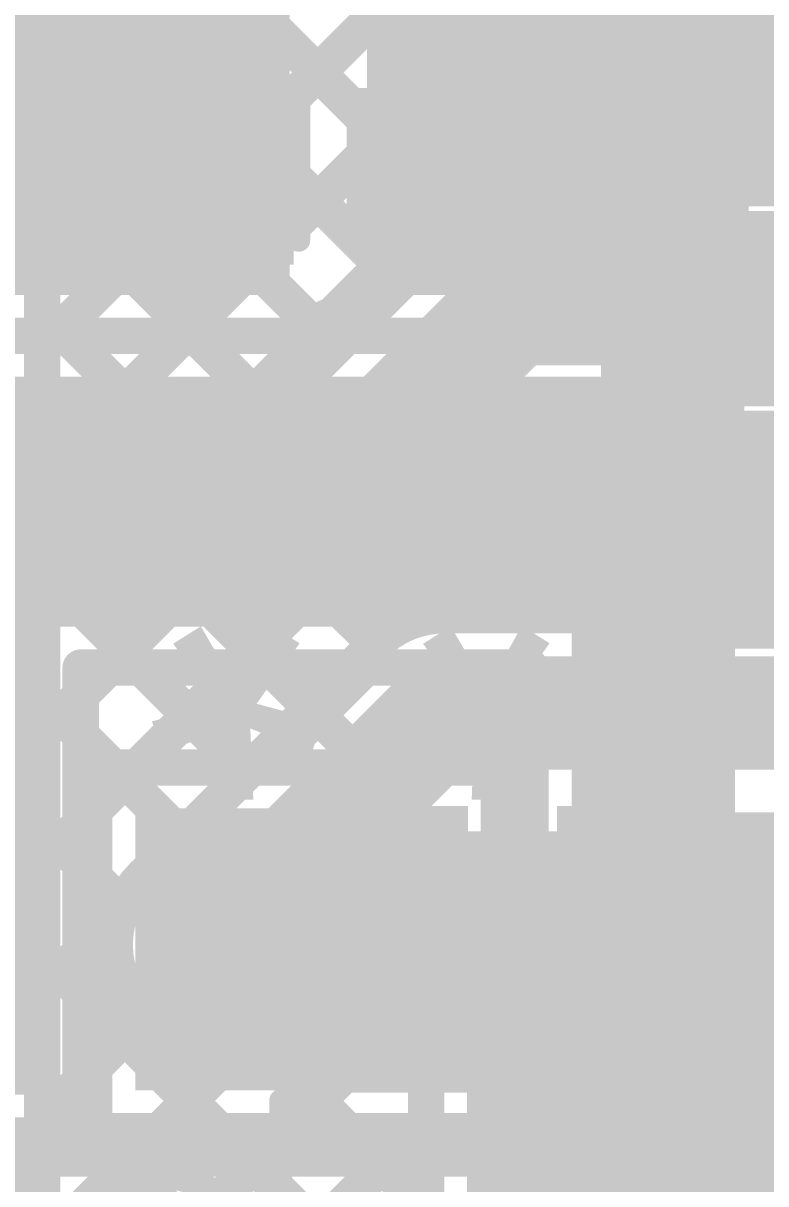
# Model space of a CAD drawing. Header units: millimetres. Extents: x -0.01 to 3.73, y -0.01 to 3.05.
# Drawn here: x 1.3104 to 1.4737, y 0.2384 to 0.4938 of the extents above; entities that cross this region are included whole.
import ezdxf

# ---------------------------------------------------------------- set-up
doc = ezdxf.new("R2010")
doc.units = ezdxf.units.MM
doc.header["$MEASUREMENT"] = 0
for name, color, linetype in [('BottomLayer', 5, 'Continuous'), ('BottomPaste', 16, 'Continuous'), ('BottomSolder', 6, 'Continuous'), ('TopLayer', 1, 'Continuous'), ('TopOverlay', 2, 'Continuous'), ('TopPaste', 8, 'Continuous'), ('TopSolder', 216, 'Continuous'), ('ViaHoleLayer', 16, 'Continuous')]:
    doc.layers.add(name, color=color, linetype=linetype)
doc.styles.add('Arial', font='', dxfattribs={"height": 0.2})
doc.styles.get('Arial').set_extended_font_data('Arial')

# ---------------------------------------------------------------- blocks, each defined once
blk = doc.blocks.new('TSOT_23_8_12')
at = {"layer": 'TopLayer'}
for points in [[(-0.03051, 0.02953), (-0.07185, 0.02953), (-0.07185, 0.04724), (-0.03051, 0.04724)], [(0.07185, 0.02953), (0.03051, 0.02953), (0.03051, 0.04724), (0.07185, 0.04724)], [(-0.03051, 0.00394), (-0.07185, 0.00394), (-0.07185, 0.02165), (-0.03051, 0.02165)], [(0.07185, 0.00394), (0.03051, 0.00394), (0.03051, 0.02165), (0.07185, 0.02165)], [(-0.03051, -0.02165), (-0.07185, -0.02165), (-0.07185, -0.00394), (-0.03051, -0.00394)], [(0.07185, -0.02165), (0.03051, -0.02165), (0.03051, -0.00394), (0.07185, -0.00394)], [(-0.03051, -0.04724), (-0.07185, -0.04724), (-0.07185, -0.02953), (-0.03051, -0.02953)], [(0.07185, -0.04724), (0.03051, -0.04724), (0.03051, -0.02953), (0.07185, -0.02953)]]:
    blk.add_hatch(color=1, dxfattribs=at).paths.add_polyline_path(points)
at = {"layer": 'TopPaste'}
for points in [[(-0.03051, 0.02953), (-0.07185, 0.02953), (-0.07185, 0.04724), (-0.03051, 0.04724)], [(0.07185, 0.02953), (0.03051, 0.02953), (0.03051, 0.04724), (0.07185, 0.04724)], [(-0.03051, 0.00394), (-0.07185, 0.00394), (-0.07185, 0.02165), (-0.03051, 0.02165)], [(0.07185, 0.00394), (0.03051, 0.00394), (0.03051, 0.02165), (0.07185, 0.02165)], [(-0.03051, -0.02165), (-0.07185, -0.02165), (-0.07185, -0.00394), (-0.03051, -0.00394)], [(0.07185, -0.02165), (0.03051, -0.02165), (0.03051, -0.00394), (0.07185, -0.00394)], [(-0.03051, -0.04724), (-0.07185, -0.04724), (-0.07185, -0.02953), (-0.03051, -0.02953)], [(0.07185, -0.04724), (0.03051, -0.04724), (0.03051, -0.02953), (0.07185, -0.02953)]]:
    blk.add_hatch(color=8, dxfattribs=at).paths.add_polyline_path(points)
at = {"layer": 'TopSolder'}
for points in [[(-0.02651, 0.02553), (-0.07585, 0.02553), (-0.07585, 0.05124), (-0.02651, 0.05124)], [(0.07585, 0.02553), (0.02651, 0.02553), (0.02651, 0.05124), (0.07585, 0.05124)], [(-0.02651, -0.00006), (-0.07585, -0.00006), (-0.07585, 0.02565), (-0.02651, 0.02565)], [(0.07585, -0.00006), (0.02651, -0.00006), (0.02651, 0.02565), (0.07585, 0.02565)], [(-0.02651, -0.02565), (-0.07585, -0.02565), (-0.07585, 0.00006), (-0.02651, 0.00006)], [(0.07585, -0.02565), (0.02651, -0.02565), (0.02651, 0.00006), (0.07585, 0.00006)], [(-0.02651, -0.05124), (-0.07585, -0.05124), (-0.07585, -0.02553), (-0.02651, -0.02553)], [(0.07585, -0.05124), (0.02651, -0.05124), (0.02651, -0.02553), (0.07585, -0.02553)]]:
    blk.add_hatch(color=216, dxfattribs=at).paths.add_polyline_path(points)
at = {"layer": 'TopOverlay'}
for points, const_width in [([(-0.04917, 0.057, 1), (-0.05483, 0.057, 1)], 0.00787), ([(-0.02525, 0.059, 1), (-0.02275, 0.059, 1)], 0.0025), ([(0.02175, 0.059, 1), (0.02425, 0.059, 1)], 0.0025), ([(-0.0568, 0.057, 1), (-0.05286, 0.057, 1)], 0.00394), ([(-0.05114, 0.057, 1), (-0.0472, 0.057, 1)], 0.00394), ([(-0.02525, -0.059, 1), (-0.02275, -0.059, 1)], 0.0025), ([(0.02175, -0.059, 1), (0.02425, -0.059, 1)], 0.0025)]:
    blk.add_lwpolyline(points, format="xyb", close=True, dxfattribs=dict(at, const_width=const_width))
at = {"layer": 'TopOverlay', "const_width": 0.005}
for points in [[(0.023, 0.059), (-0.024, 0.059)], [(0.023, -0.059), (-0.024, -0.059)]]:
    blk.add_lwpolyline(points, dxfattribs=at)
blk = doc.blocks.new('R___0603_B_100')
at = {"layer": 'BottomLayer'}
for points in [[(-0.045, -0.0175), (-0.045, 0.0175), (-0.015, 0.0175), (-0.015, -0.0175)], [(0.015, -0.0175), (0.015, 0.0175), (0.045, 0.0175), (0.045, -0.0175)]]:
    blk.add_hatch(color=5, dxfattribs=at).paths.add_polyline_path(points)
at = {"layer": 'BottomPaste'}
for points in [[(-0.045, -0.0175), (-0.045, 0.0175), (-0.015, 0.0175), (-0.015, -0.0175)], [(0.015, -0.0175), (0.015, 0.0175), (0.045, 0.0175), (0.045, -0.0175)]]:
    blk.add_hatch(color=16, dxfattribs=at).paths.add_polyline_path(points)
at = {"layer": 'BottomSolder'}
for points in [[(-0.049, -0.0215), (-0.049, 0.0215), (-0.011, 0.0215), (-0.011, -0.0215)], [(0.011, -0.0215), (0.011, 0.0215), (0.049, 0.0215), (0.049, -0.0215)]]:
    blk.add_hatch(color=6, dxfattribs=at).paths.add_polyline_path(points)
blk = doc.blocks.new('RU6085H_109')
at = {"layer": 'TopLayer'}
for points in [[(-0.08071, -0.03622), (-0.13583, -0.03622), (-0.13583, -0.01378), (-0.08071, -0.01378)], [(-0.08071, -0.08622), (-0.13583, -0.08622), (-0.13583, -0.06378), (-0.08071, -0.06378)]]:
    blk.add_hatch(color=1, dxfattribs=at).paths.add_polyline_path(points)
at = {"layer": 'TopPaste'}
for points in [[(-0.08071, -0.03622), (-0.13583, -0.03622), (-0.13583, -0.01378), (-0.08071, -0.01378)], [(-0.08071, -0.08622), (-0.13583, -0.08622), (-0.13583, -0.06378), (-0.08071, -0.06378)]]:
    blk.add_hatch(color=8, dxfattribs=at).paths.add_polyline_path(points)
at = {"layer": 'TopSolder'}
for points in [[(-0.07671, -0.04022), (-0.13983, -0.04022), (-0.13983, -0.00978), (-0.07671, -0.00978)], [(-0.07671, -0.09022), (-0.13983, -0.09022), (-0.13983, -0.05978), (-0.07671, -0.05978)]]:
    blk.add_hatch(color=216, dxfattribs=at).paths.add_polyline_path(points)
at = {"layer": 'TopOverlay', "const_width": 0.005}
blk.add_lwpolyline([(0.073, -0.101), (-0.075, -0.101)], dxfattribs=at)
at = {"layer": 'TopOverlay', "const_width": 0.0025}
blk.add_lwpolyline([(-0.07625, -0.101, 1), (-0.07375, -0.101, 1)], format="xyb", close=True, dxfattribs=at)
blk = doc.blocks.new('SMB_B_153')
at = {"layer": 'BottomLayer'}
for points in [[(-0.11417, 0.03937), (-0.05512, 0.03937), (-0.05512, -0.03937), (-0.11417, -0.03937)], [(0.05512, 0.03937), (0.11417, 0.03937), (0.11417, -0.03937), (0.05512, -0.03937)]]:
    blk.add_hatch(color=5, dxfattribs=at).paths.add_polyline_path(points)
at = {"layer": 'BottomPaste'}
for points in [[(-0.11417, 0.03937), (-0.05512, 0.03937), (-0.05512, -0.03937), (-0.11417, -0.03937)], [(0.05512, 0.03937), (0.11417, 0.03937), (0.11417, -0.03937), (0.05512, -0.03937)]]:
    blk.add_hatch(color=16, dxfattribs=at).paths.add_polyline_path(points)
at = {"layer": 'BottomSolder'}
for points in [[(-0.11817, 0.04337), (-0.05112, 0.04337), (-0.05112, -0.04337), (-0.11817, -0.04337)], [(0.05112, 0.04337), (0.11817, 0.04337), (0.11817, -0.04337), (0.05112, -0.04337)]]:
    blk.add_hatch(color=6, dxfattribs=at).paths.add_polyline_path(points)
blk = doc.blocks.new('C__0603_164')
at = {"layer": 'TopLayer'}
for points in [[(-0.015, 0.0175), (-0.015, -0.0175), (-0.045, -0.0175), (-0.045, 0.0175)], [(0.045, 0.0175), (0.045, -0.0175), (0.015, -0.0175), (0.015, 0.0175)]]:
    blk.add_hatch(color=1, dxfattribs=at).paths.add_polyline_path(points)
at = {"layer": 'TopPaste'}
for points in [[(-0.015, 0.0175), (-0.015, -0.0175), (-0.045, -0.0175), (-0.045, 0.0175)], [(0.045, 0.0175), (0.045, -0.0175), (0.015, -0.0175), (0.015, 0.0175)]]:
    blk.add_hatch(color=8, dxfattribs=at).paths.add_polyline_path(points)
at = {"layer": 'TopSolder'}
for points in [[(-0.01264, 0.01986), (-0.01264, -0.01986), (-0.04736, -0.01986), (-0.04736, 0.01986)], [(0.04736, 0.01986), (0.04736, -0.01986), (0.01264, -0.01986), (0.01264, 0.01986)]]:
    blk.add_hatch(color=216, dxfattribs=at).paths.add_polyline_path(points)
at = {"layer": 'TopOverlay', "const_width": 0.005}
for points in [[(-0.049, 0.021), (-0.018, 0.021)], [(-0.049, 0.021), (-0.049, -0.021)], [(0.018, 0.021), (0.049, 0.021)], [(0.049, 0.021), (0.049, -0.021)], [(-0.049, -0.021), (-0.018, -0.021)], [(0.018, -0.021), (0.049, -0.021)]]:
    blk.add_lwpolyline(points, dxfattribs=at)
at = {"layer": 'TopOverlay', "const_width": 0.0025}
for points in [[(-0.05025, 0.021, 1), (-0.04775, 0.021, 1)], [(-0.05025, 0.021, 1), (-0.04775, 0.021, 1)], [(-0.01925, 0.021, 1), (-0.01675, 0.021, 1)], [(0.01675, 0.021, 1), (0.01925, 0.021, 1)], [(0.04775, 0.021, 1), (0.05025, 0.021, 1)], [(0.04775, 0.021, 1), (0.05025, 0.021, 1)], [(-0.05025, -0.021, 1), (-0.04775, -0.021, 1)], [(-0.05025, -0.021, 1), (-0.04775, -0.021, 1)], [(-0.01925, -0.021, 1), (-0.01675, -0.021, 1)], [(0.01675, -0.021, 1), (0.01925, -0.021, 1)], [(0.04775, -0.021, 1), (0.05025, -0.021, 1)], [(0.04775, -0.021, 1), (0.05025, -0.021, 1)]]:
    blk.add_lwpolyline(points, format="xyb", close=True, dxfattribs=at)
blk = doc.blocks.new('C__0603_165')
at = {"layer": 'TopLayer'}
for points in [[(-0.015, 0.0175), (-0.015, -0.0175), (-0.045, -0.0175), (-0.045, 0.0175)], [(0.045, 0.0175), (0.045, -0.0175), (0.015, -0.0175), (0.015, 0.0175)]]:
    blk.add_hatch(color=1, dxfattribs=at).paths.add_polyline_path(points)
at = {"layer": 'TopPaste'}
for points in [[(-0.015, 0.0175), (-0.015, -0.0175), (-0.045, -0.0175), (-0.045, 0.0175)], [(0.045, 0.0175), (0.045, -0.0175), (0.015, -0.0175), (0.015, 0.0175)]]:
    blk.add_hatch(color=8, dxfattribs=at).paths.add_polyline_path(points)
at = {"layer": 'TopSolder'}
for points in [[(-0.01264, 0.01986), (-0.01264, -0.01986), (-0.04736, -0.01986), (-0.04736, 0.01986)], [(0.04736, 0.01986), (0.04736, -0.01986), (0.01264, -0.01986), (0.01264, 0.01986)]]:
    blk.add_hatch(color=216, dxfattribs=at).paths.add_polyline_path(points)
at = {"layer": 'TopOverlay', "const_width": 0.005}
for points in [[(-0.018, 0.021), (-0.049, 0.021)], [(-0.049, -0.021), (-0.049, 0.021)], [(0.049, 0.021), (0.018, 0.021)], [(0.049, -0.021), (0.049, 0.021)], [(-0.018, -0.021), (-0.049, -0.021)], [(0.049, -0.021), (0.018, -0.021)]]:
    blk.add_lwpolyline(points, dxfattribs=at)
at = {"layer": 'TopOverlay', "const_width": 0.0025}
for points in [[(-0.05025, 0.021, 1), (-0.04775, 0.021, 1)], [(-0.05025, 0.021, 1), (-0.04775, 0.021, 1)], [(-0.01925, 0.021, 1), (-0.01675, 0.021, 1)], [(0.01675, 0.021, 1), (0.01925, 0.021, 1)], [(0.04775, 0.021, 1), (0.05025, 0.021, 1)], [(0.04775, 0.021, 1), (0.05025, 0.021, 1)], [(-0.05025, -0.021, 1), (-0.04775, -0.021, 1)], [(-0.05025, -0.021, 1), (-0.04775, -0.021, 1)], [(-0.01925, -0.021, 1), (-0.01675, -0.021, 1)], [(0.01675, -0.021, 1), (0.01925, -0.021, 1)], [(0.04775, -0.021, 1), (0.05025, -0.021, 1)], [(0.04775, -0.021, 1), (0.05025, -0.021, 1)]]:
    blk.add_lwpolyline(points, format="xyb", close=True, dxfattribs=at)

msp = doc.modelspace()

# ---------------------------------------------------------------- hatches: boundary and pattern name
at = {"layer": 'BottomLayer'}
h = msp.add_hatch(color=5, dxfattribs=at)
edge = h.paths.add_edge_path()
edge.add_arc((1.377, 0.39), 0.01181, 0, 360)
msp.add_hatch(color=5, dxfattribs=at).paths.add_polyline_path([(1.408, 0.199), (1.668, 0.199), (1.668, 0.316), (1.408, 0.316)])
h = msp.add_hatch(color=5, dxfattribs=at)
edge = h.paths.add_edge_path()
edge.add_arc((1.352, 0.291), 0.01181, 0, 360)
at = {"layer": 'TopLayer'}
for points in [[(1.221, 0.715), (1.221, 0.472), (1.311, 0.472), (1.311, 0.715)], [(0.4, 0.434), (1.369, 0.434), (1.369, 0.557), (0.4, 0.557)], [(1.386, 0.434), (1.47, 0.434), (1.47, 0.509), (1.386, 0.509)], [(1.16, 0.361), (1.469, 0.361), (1.469, 0.416), (1.16, 0.416)], [(1.314, 0.37878), (1.16, 0.37878), (1.16, 0.258), (1.314, 0.258)], [(1.431, 0.292), (1.467, 0.292), (1.467, 0.373), (1.431, 0.373)], [(1.335, 0.259), (1.406, 0.259), (1.406, 0.321), (1.335, 0.321)], [(1.431, 0.258), (1.556, 0.258), (1.556, 0.318), (1.431, 0.318)]]:
    msp.add_hatch(color=1, dxfattribs=at).paths.add_polyline_path(points)
h = msp.add_hatch(color=1, dxfattribs=at)
edge = h.paths.add_edge_path()
edge.add_arc((1.377, 0.39), 0.01181, 0, 360)
h = msp.add_hatch(color=1, dxfattribs=at)
edge = h.paths.add_edge_path()
edge.add_arc((1.352, 0.291), 0.01181, 0, 360)
at = {"layer": 'ViaHoleLayer'}
h = msp.add_hatch(color=16, dxfattribs=at)
edge = h.paths.add_edge_path()
edge.add_arc((1.377, 0.39), 0.00591, 0, 360)
h = msp.add_hatch(color=16, dxfattribs=at)
edge = h.paths.add_edge_path()
edge.add_arc((1.352, 0.291), 0.00591, 0, 360)

# ---------------------------------------------------------------- linework, layer by layer
at = {"layer": 'BottomLayer'}
for points, const_width in [([(1.25123, 0.72), (1.51373, 0.4575)], 0.008), ([(1.3145, 0.47882), (1.45364, 0.61796)], 0.008), ([(1.3145, 0.45054), (1.46778, 0.60382)], 0.008), ([(1.3145, 0.42226), (1.48192, 0.58967)], 0.008), ([(1.364, 0.57894), (1.497, 0.44595)], 0.008), ([(1.3145, 0.39397), (1.49606, 0.57553)], 0.008), ([(1.35053, 0.56413), (1.45716, 0.4575)], 0.008), ([(1.3145, 0.36569), (1.5102, 0.56139)], 0.008), ([(1.33639, 0.54999), (1.43388, 0.4525)], 0.008), ([(1.4296, 0.4525), (1.52435, 0.54725)], 0.008), ([(1.32225, 0.53584), (1.40804, 0.45005)], 0.008), ([(1.46288, 0.4575), (1.53849, 0.53311)], 0.008), ([(1.3145, 0.22591), (1.3145, 0.52809)], 0.008), ([(1.3145, 0.51531), (1.3932, 0.43661)], 0.008), ([(1.3145, 0.48703), (1.37906, 0.42247)], 0.008), ([(1.3145, 0.45874), (1.36492, 0.40832)], 0.008), ([(1.437, 0.4575), (1.485, 0.4575)], 0.008), ([(1.437, 0.4525), (1.437, 0.4575)], 0.008), ([(1.418, 0.4525), (1.437, 0.4525)], 0.008), ([(1.3618, 0.4052), (1.4028, 0.4462)], 0.008), ([(1.377, 0.39), (1.418, 0.431)], 0.025), ([(1.418, 0.431), (1.461, 0.431)], 0.025), ([(1.3145, 0.43046), (1.35551, 0.38945)], 0.008), ([(1.3922, 0.3748), (1.42691, 0.4095)], 0.008), ([(1.42691, 0.4095), (1.437, 0.4095)], 0.008), ([(1.437, 0.4045), (1.437, 0.4095)], 0.008), ([(1.42361, 0.4062), (1.46631, 0.3635)], 0.008), ([(1.45373, 0.3635), (1.497, 0.40677)], 0.008), ([(1.3145, 0.40217), (1.37363, 0.34304)], 0.008), ([(1.39599, 0.36233), (1.43817, 0.4045)], 0.008), ([(1.42545, 0.3635), (1.46645, 0.4045)], 0.008), ([(1.437, 0.4045), (1.485, 0.4045)], 0.008), ([(1.45359, 0.4045), (1.49959, 0.3585)], 0.008), ([(1.40947, 0.39206), (1.43803, 0.3635)], 0.008), ([(1.3145, 0.3374), (1.35767, 0.38058)], 0.008), ([(1.39532, 0.37792), (1.40974, 0.3635)], 0.008), ([(1.3145, 0.37389), (1.35949, 0.3289)], 0.008), ([(1.3145, 0.30912), (1.37408, 0.3687)], 0.008), ([(1.37645, 0.36851), (1.38778, 0.35718)], 0.008), ([(1.403, 0.3635), (1.48581, 0.3635)], 0.008), ([(1.3368, 0.3062), (1.3878, 0.3572)], 0.008), ([(1.352, 0.291), (1.403, 0.342)], 0.025), ([(1.403, 0.342), (1.48581, 0.342)], 0.025), ([(1.3145, 0.3456), (1.34535, 0.31475)], 0.008), ([(1.3145, 0.31732), (1.33227, 0.29955)], 0.008), ([(1.3672, 0.2758), (1.399, 0.30759)], 0.008), ([(1.399, 0.19), (1.399, 0.30759)], 0.008), ([(1.3145, 0.28083), (1.33167, 0.29801)], 0.008), ([(1.3899, 0.29849), (1.399, 0.28939)], 0.008), ([(1.3145, 0.28904), (1.399, 0.20454)], 0.008), ([(1.37575, 0.28435), (1.399, 0.2611)], 0.008), ([(1.32946, 0.21094), (1.399, 0.28048)], 0.008), ([(1.3145, 0.25255), (1.33728, 0.27533)], 0.008), ([(1.31532, 0.22509), (1.36244, 0.2722)], 0.008), ([(1.36055, 0.27127), (1.399, 0.23282)], 0.008), ([(1.3145, 0.26075), (1.40925, 0.166)], 0.008), ([(1.3436, 0.1968), (1.399, 0.2522)], 0.008)]:
    msp.add_lwpolyline(points, dxfattribs=dict(at, const_width=const_width))
for points, const_width in [([(1.3125, 0.48703, 1), (1.3165, 0.48703, 1)], 0.004), ([(1.3125, 0.47882, 1), (1.3165, 0.47882, 1)], 0.004), ([(1.3125, 0.45874, 1), (1.3165, 0.45874, 1)], 0.004), ([(1.435, 0.4575, 1), (1.439, 0.4575, 1)], 0.004), ([(1.435, 0.4575, 1), (1.439, 0.4575, 1)], 0.004), ([(1.45516, 0.4575, 1), (1.45916, 0.4575, 1)], 0.004), ([(1.46088, 0.4575, 1), (1.46488, 0.4575, 1)], 0.004), ([(1.416, 0.4525, 1), (1.42, 0.4525, 1)], 0.004), ([(1.416, 0.4525, 1), (1.42, 0.4525, 1)], 0.004), ([(1.416, 0.4525, 1), (1.42, 0.4525, 1)], 0.004), ([(1.4276, 0.4525, 1), (1.4316, 0.4525, 1)], 0.004), ([(1.43188, 0.4525, 1), (1.43588, 0.4525, 1)], 0.004), ([(1.435, 0.4525, 1), (1.439, 0.4525, 1)], 0.004), ([(1.435, 0.4525, 1), (1.439, 0.4525, 1)], 0.004), ([(1.3125, 0.45054, 1), (1.3165, 0.45054, 1)], 0.004), ([(1.40604, 0.45005, 1), (1.41004, 0.45005, 1)], 0.004), ([(1.4008, 0.4462, 1), (1.4048, 0.4462, 1)], 0.004), ([(1.4008, 0.4462, 1), (1.4048, 0.4462, 1)], 0.004), ([(1.4008, 0.4462, 1), (1.4048, 0.4462, 1)], 0.004), ([(1.41175, 0.431, 1), (1.42425, 0.431, 1)], 0.0125), ([(1.41175, 0.431, 1), (1.42425, 0.431, 1)], 0.0125), ([(1.45475, 0.431, 1), (1.46725, 0.431, 1)], 0.0125), ([(1.3912, 0.43661, 1), (1.3952, 0.43661, 1)], 0.004), ([(1.3125, 0.43046, 1), (1.3165, 0.43046, 1)], 0.004), ([(1.3125, 0.42226, 1), (1.3165, 0.42226, 1)], 0.004), ([(1.37706, 0.42247, 1), (1.38106, 0.42247, 1)], 0.004), ([(1.36292, 0.40832, 1), (1.36692, 0.40832, 1)], 0.004), ([(1.42491, 0.4095, 1), (1.42891, 0.4095, 1)], 0.004), ([(1.42491, 0.4095, 1), (1.42891, 0.4095, 1)], 0.004), ([(1.435, 0.4095, 1), (1.439, 0.4095, 1)], 0.004), ([(1.435, 0.4095, 1), (1.439, 0.4095, 1)], 0.004), ([(1.3598, 0.4052, 1), (1.3638, 0.4052, 1)], 0.004), ([(1.3598, 0.4052, 1), (1.3638, 0.4052, 1)], 0.004), ([(1.42161, 0.4062, 1), (1.42561, 0.4062, 1)], 0.004), ([(1.3125, 0.40217, 1), (1.3165, 0.40217, 1)], 0.004), ([(1.435, 0.4045, 1), (1.439, 0.4045, 1)], 0.004), ([(1.435, 0.4045, 1), (1.439, 0.4045, 1)], 0.004), ([(1.43617, 0.4045, 1), (1.44017, 0.4045, 1)], 0.004), ([(1.45159, 0.4045, 1), (1.45559, 0.4045, 1)], 0.004), ([(1.46445, 0.4045, 1), (1.46845, 0.4045, 1)], 0.004), ([(1.37075, 0.39, 1), (1.38325, 0.39, 1)], 0.0125), ([(1.3125, 0.39397, 1), (1.3165, 0.39397, 1)], 0.004), ([(1.40747, 0.39206, 1), (1.41147, 0.39206, 1)], 0.004), ([(1.35351, 0.38945, 1), (1.35751, 0.38945, 1)], 0.004), ([(1.35567, 0.38058, 1), (1.35967, 0.38058, 1)], 0.004), ([(1.39332, 0.37792, 1), (1.39732, 0.37792, 1)], 0.004), ([(1.3902, 0.3748, 1), (1.3942, 0.3748, 1)], 0.004), ([(1.3902, 0.3748, 1), (1.3942, 0.3748, 1)], 0.004), ([(1.3125, 0.37389, 1), (1.3165, 0.37389, 1)], 0.004), ([(1.37208, 0.3687, 1), (1.37608, 0.3687, 1)], 0.004), ([(1.37445, 0.36851, 1), (1.37845, 0.36851, 1)], 0.004), ([(1.3125, 0.36569, 1), (1.3165, 0.36569, 1)], 0.004), ([(1.39399, 0.36233, 1), (1.39799, 0.36233, 1)], 0.004), ([(1.401, 0.3635, 1), (1.405, 0.3635, 1)], 0.004), ([(1.401, 0.3635, 1), (1.405, 0.3635, 1)], 0.004), ([(1.401, 0.3635, 1), (1.405, 0.3635, 1)], 0.004), ([(1.40774, 0.3635, 1), (1.41174, 0.3635, 1)], 0.004), ([(1.42345, 0.3635, 1), (1.42745, 0.3635, 1)], 0.004), ([(1.43603, 0.3635, 1), (1.44003, 0.3635, 1)], 0.004), ([(1.45173, 0.3635, 1), (1.45573, 0.3635, 1)], 0.004), ([(1.46431, 0.3635, 1), (1.46831, 0.3635, 1)], 0.004), ([(1.38578, 0.35718, 1), (1.38978, 0.35718, 1)], 0.004), ([(1.3858, 0.3572, 1), (1.3898, 0.3572, 1)], 0.004), ([(1.3858, 0.3572, 1), (1.3898, 0.3572, 1)], 0.004), ([(1.3858, 0.3572, 1), (1.3898, 0.3572, 1)], 0.004), ([(1.39675, 0.342, 1), (1.40925, 0.342, 1)], 0.0125), ([(1.39675, 0.342, 1), (1.40925, 0.342, 1)], 0.0125), ([(1.47956, 0.342, 1), (1.49206, 0.342, 1)], 0.0125), ([(1.3125, 0.3456, 1), (1.3165, 0.3456, 1)], 0.004), ([(1.37163, 0.34304, 1), (1.37563, 0.34304, 1)], 0.004), ([(1.3125, 0.3374, 1), (1.3165, 0.3374, 1)], 0.004), ([(1.35749, 0.3289, 1), (1.36149, 0.3289, 1)], 0.004), ([(1.3125, 0.31732, 1), (1.3165, 0.31732, 1)], 0.004), ([(1.34335, 0.31475, 1), (1.34735, 0.31475, 1)], 0.004), ([(1.3125, 0.30912, 1), (1.3165, 0.30912, 1)], 0.004), ([(1.397, 0.30759, 1), (1.401, 0.30759, 1)], 0.004), ([(1.397, 0.30759, 1), (1.401, 0.30759, 1)], 0.004), ([(1.3348, 0.3062, 1), (1.3388, 0.3062, 1)], 0.004), ([(1.3348, 0.3062, 1), (1.3388, 0.3062, 1)], 0.004), ([(1.32967, 0.29801, 1), (1.33367, 0.29801, 1)], 0.004), ([(1.33027, 0.29955, 1), (1.33427, 0.29955, 1)], 0.004), ([(1.34575, 0.291, 1), (1.35825, 0.291, 1)], 0.0125), ([(1.3879, 0.29849, 1), (1.3919, 0.29849, 1)], 0.004), ([(1.3125, 0.28904, 1), (1.3165, 0.28904, 1)], 0.004), ([(1.397, 0.28939, 1), (1.401, 0.28939, 1)], 0.004), ([(1.37375, 0.28435, 1), (1.37775, 0.28435, 1)], 0.004), ([(1.3125, 0.28083, 1), (1.3165, 0.28083, 1)], 0.004), ([(1.397, 0.28048, 1), (1.401, 0.28048, 1)], 0.004), ([(1.33528, 0.27533, 1), (1.33928, 0.27533, 1)], 0.004), ([(1.3652, 0.2758, 1), (1.3692, 0.2758, 1)], 0.004), ([(1.3652, 0.2758, 1), (1.3692, 0.2758, 1)], 0.004), ([(1.36044, 0.2722, 1), (1.36444, 0.2722, 1)], 0.004), ([(1.35855, 0.27127, 1), (1.36255, 0.27127, 1)], 0.004), ([(1.3125, 0.26075, 1), (1.3165, 0.26075, 1)], 0.004), ([(1.397, 0.2611, 1), (1.401, 0.2611, 1)], 0.004), ([(1.3125, 0.25255, 1), (1.3165, 0.25255, 1)], 0.004), ([(1.397, 0.2522, 1), (1.401, 0.2522, 1)], 0.004)]:
    msp.add_lwpolyline(points, format="xyb", close=True, dxfattribs=dict(at, const_width=const_width))
at = {"layer": 'BottomLayer', "const_width": 0.008}
for points in [[(1.4028, 0.4462, -0.198912), (1.418, 0.4525)], [(1.4028, 0.4462, -0.198912), (1.418, 0.4525)], [(1.3922, 0.3748, -1), (1.3618, 0.4052)], [(1.3878, 0.3572, -0.198912), (1.403, 0.3635)], [(1.3878, 0.3572, -0.198912), (1.403, 0.3635)], [(1.3672, 0.2758, -1), (1.3368, 0.3062)]]:
    msp.add_lwpolyline(points, format="xyb", dxfattribs=at)
at = {"layer": 'TopLayer'}
for points, const_width in [([(1.4125, 0.4655), (1.43018, 0.48318)], 0.02), ([(1.4125, 0.463), (1.4125, 0.4655)], 0.02), ([(1.4075, 0.458), (1.4125, 0.463)], 0.02), ([(1.405, 0.458), (1.4075, 0.458)], 0.02), ([(1.35, 0.433), (1.35, 0.458)], 0.01), ([(1.37381, 0.425), (1.377, 0.42819)], 0.008), ([(1.377, 0.425), (1.377, 0.429)], 0.008), ([(1.378, 0.425), (1.378, 0.429)], 0.008), ([(1.151, 0.425), (1.377, 0.425)], 0.008), ([(1.151, 0.425), (1.377, 0.425)], 0.008), ([(1.378, 0.425), (1.478, 0.425)], 0.008), ([(1.378, 0.425), (1.478, 0.425)], 0.008), ([(1.323, 0.352), (1.422, 0.352)], 0.008), ([(1.323, 0.3459), (1.3291, 0.352)], 0.008), ([(1.323, 0.249), (1.323, 0.352)], 0.008), ([(1.33538, 0.33), (1.35738, 0.352)], 0.008), ([(1.33639, 0.352), (1.35839, 0.33)], 0.008), ([(1.36367, 0.33), (1.38567, 0.352)], 0.008), ([(1.36467, 0.352), (1.38667, 0.33)], 0.008), ([(1.39195, 0.33), (1.41395, 0.352)], 0.008), ([(1.39296, 0.352), (1.41496, 0.33)], 0.008), ([(1.422, 0.327), (1.422, 0.352)], 0.008), ([(1.323, 0.3371), (1.3301, 0.33)], 0.008), ([(1.415, 0.32477), (1.422, 0.33177)], 0.008), ([(1.326, 0.33), (1.415, 0.33)], 0.008), ([(1.326, 0.25), (1.326, 0.33)], 0.008), ([(1.415, 0.25), (1.415, 0.33)], 0.008), ([(1.415, 0.32996), (1.422, 0.32296)], 0.008), ([(1.422, 0.283), (1.422, 0.327)], 0.008), ([(1.422, 0.283), (1.422, 0.327)], 0.008), ([(1.323, 0.31762), (1.326, 0.32062)], 0.008), ([(1.323, 0.30882), (1.326, 0.30582)], 0.008), ([(1.415, 0.29648), (1.422, 0.30348)], 0.008), ([(1.415, 0.30167), (1.422, 0.29467)], 0.008), ([(1.323, 0.28933), (1.326, 0.29233)], 0.008), ([(1.422, 0.249), (1.422, 0.283)], 0.008), ([(1.323, 0.28054), (1.326, 0.27754)], 0.008), ([(1.415, 0.2682), (1.422, 0.2752)], 0.008), ([(1.415, 0.27339), (1.422, 0.26639)], 0.008), ([(1.323, 0.26105), (1.326, 0.26405)], 0.008), ([(1.323, 0.25225), (1.33125, 0.244)], 0.008), ([(1.151, 0.249), (1.323, 0.249)], 0.008), ([(1.30595, 0.244), (1.31095, 0.249)], 0.008), ([(1.326, 0.25), (1.415, 0.25)], 0.008), ([(1.33423, 0.244), (1.34023, 0.25)], 0.008), ([(1.35354, 0.25), (1.35954, 0.244)], 0.008), ([(1.36252, 0.244), (1.36852, 0.25)], 0.008), ([(1.38182, 0.25), (1.38782, 0.244)], 0.008), ([(1.3908, 0.244), (1.3968, 0.25)], 0.008), ([(1.4101, 0.25), (1.4161, 0.244)], 0.008), ([(1.41909, 0.244), (1.42409, 0.249)], 0.008), ([(1.422, 0.249), (1.565, 0.249)], 0.008), ([(1.43939, 0.249), (1.44439, 0.244)], 0.008), ([(1.44737, 0.244), (1.45237, 0.249)], 0.008), ([(1.46767, 0.249), (1.47267, 0.244)], 0.008), ([(1.47566, 0.244), (1.48066, 0.249)], 0.008), ([(1.141, 0.244), (1.564, 0.244)], 0.008)]:
    msp.add_lwpolyline(points, dxfattribs=dict(at, const_width=const_width))
for points, const_width in [([(1.42518, 0.48318, 1), (1.43518, 0.48318, 1)], 0.01), ([(1.4075, 0.4655, 1), (1.4175, 0.4655, 1)], 0.01), ([(1.4075, 0.4655, 1), (1.4175, 0.4655, 1)], 0.01), ([(1.4075, 0.463, 1), (1.4175, 0.463, 1)], 0.01), ([(1.4075, 0.463, 1), (1.4175, 0.463, 1)], 0.01), ([(1.4, 0.458, 1), (1.41, 0.458, 1)], 0.01), ([(1.4025, 0.458, 1), (1.4125, 0.458, 1)], 0.01), ([(1.4025, 0.458, 1), (1.4125, 0.458, 1)], 0.01), ([(1.3475, 0.458, 1), (1.3525, 0.458, 1)], 0.005), ([(1.3475, 0.433, 1), (1.3525, 0.433, 1)], 0.005), ([(1.375, 0.429, 1), (1.379, 0.429, 1)], 0.004), ([(1.375, 0.42819, 1), (1.379, 0.42819, 1)], 0.004), ([(1.376, 0.429, 1), (1.38, 0.429, 1)], 0.004), ([(1.37181, 0.425, 1), (1.37581, 0.425, 1)], 0.004), ([(1.375, 0.425, 1), (1.379, 0.425, 1)], 0.004), ([(1.375, 0.425, 1), (1.379, 0.425, 1)], 0.004), ([(1.375, 0.425, 1), (1.379, 0.425, 1)], 0.004), ([(1.376, 0.425, 1), (1.38, 0.425, 1)], 0.004), ([(1.376, 0.425, 1), (1.38, 0.425, 1)], 0.004), ([(1.376, 0.425, 1), (1.38, 0.425, 1)], 0.004), ([(1.321, 0.352, 1), (1.325, 0.352, 1)], 0.004), ([(1.321, 0.352, 1), (1.325, 0.352, 1)], 0.004), ([(1.3271, 0.352, 1), (1.3311, 0.352, 1)], 0.004), ([(1.33439, 0.352, 1), (1.33839, 0.352, 1)], 0.004), ([(1.35538, 0.352, 1), (1.35938, 0.352, 1)], 0.004), ([(1.36267, 0.352, 1), (1.36667, 0.352, 1)], 0.004), ([(1.38367, 0.352, 1), (1.38767, 0.352, 1)], 0.004), ([(1.39096, 0.352, 1), (1.39496, 0.352, 1)], 0.004), ([(1.41195, 0.352, 1), (1.41595, 0.352, 1)], 0.004), ([(1.42, 0.352, 1), (1.424, 0.352, 1)], 0.004), ([(1.42, 0.352, 1), (1.424, 0.352, 1)], 0.004), ([(1.321, 0.3459, 1), (1.325, 0.3459, 1)], 0.004), ([(1.321, 0.3371, 1), (1.325, 0.3371, 1)], 0.004), ([(1.42, 0.33177, 1), (1.424, 0.33177, 1)], 0.004), ([(1.324, 0.33, 1), (1.328, 0.33, 1)], 0.004), ([(1.324, 0.33, 1), (1.328, 0.33, 1)], 0.004), ([(1.3281, 0.33, 1), (1.3321, 0.33, 1)], 0.004), ([(1.33338, 0.33, 1), (1.33738, 0.33, 1)], 0.004), ([(1.35639, 0.33, 1), (1.36039, 0.33, 1)], 0.004), ([(1.36167, 0.33, 1), (1.36567, 0.33, 1)], 0.004), ([(1.38467, 0.33, 1), (1.38867, 0.33, 1)], 0.004), ([(1.38995, 0.33, 1), (1.39395, 0.33, 1)], 0.004), ([(1.41296, 0.33, 1), (1.41696, 0.33, 1)], 0.004), ([(1.413, 0.33, 1), (1.417, 0.33, 1)], 0.004), ([(1.413, 0.33, 1), (1.417, 0.33, 1)], 0.004), ([(1.413, 0.32996, 1), (1.417, 0.32996, 1)], 0.004), ([(1.42, 0.327, 1), (1.424, 0.327, 1)], 0.004), ([(1.42, 0.327, 1), (1.424, 0.327, 1)], 0.004), ([(1.42, 0.327, 1), (1.424, 0.327, 1)], 0.004), ([(1.413, 0.32477, 1), (1.417, 0.32477, 1)], 0.004), ([(1.42, 0.32296, 1), (1.424, 0.32296, 1)], 0.004), ([(1.324, 0.32062, 1), (1.328, 0.32062, 1)], 0.004), ([(1.321, 0.31762, 1), (1.325, 0.31762, 1)], 0.004), ([(1.321, 0.30882, 1), (1.325, 0.30882, 1)], 0.004), ([(1.324, 0.30582, 1), (1.328, 0.30582, 1)], 0.004), ([(1.42, 0.30348, 1), (1.424, 0.30348, 1)], 0.004), ([(1.413, 0.30167, 1), (1.417, 0.30167, 1)], 0.004), ([(1.413, 0.29648, 1), (1.417, 0.29648, 1)], 0.004), ([(1.324, 0.29233, 1), (1.328, 0.29233, 1)], 0.004), ([(1.42, 0.29467, 1), (1.424, 0.29467, 1)], 0.004), ([(1.321, 0.28933, 1), (1.325, 0.28933, 1)], 0.004), ([(1.42, 0.283, 1), (1.424, 0.283, 1)], 0.004), ([(1.42, 0.283, 1), (1.424, 0.283, 1)], 0.004), ([(1.42, 0.283, 1), (1.424, 0.283, 1)], 0.004), ([(1.321, 0.28054, 1), (1.325, 0.28054, 1)], 0.004), ([(1.324, 0.27754, 1), (1.328, 0.27754, 1)], 0.004), ([(1.42, 0.2752, 1), (1.424, 0.2752, 1)], 0.004), ([(1.413, 0.27339, 1), (1.417, 0.27339, 1)], 0.004), ([(1.413, 0.2682, 1), (1.417, 0.2682, 1)], 0.004), ([(1.42, 0.26639, 1), (1.424, 0.26639, 1)], 0.004), ([(1.324, 0.26405, 1), (1.328, 0.26405, 1)], 0.004), ([(1.321, 0.26105, 1), (1.325, 0.26105, 1)], 0.004), ([(1.321, 0.25225, 1), (1.325, 0.25225, 1)], 0.004), ([(1.30895, 0.249, 1), (1.31295, 0.249, 1)], 0.004), ([(1.321, 0.249, 1), (1.325, 0.249, 1)], 0.004), ([(1.321, 0.249, 1), (1.325, 0.249, 1)], 0.004), ([(1.324, 0.25, 1), (1.328, 0.25, 1)], 0.004), ([(1.324, 0.25, 1), (1.328, 0.25, 1)], 0.004), ([(1.33823, 0.25, 1), (1.34223, 0.25, 1)], 0.004), ([(1.35154, 0.25, 1), (1.35554, 0.25, 1)], 0.004), ([(1.36652, 0.25, 1), (1.37052, 0.25, 1)], 0.004), ([(1.37982, 0.25, 1), (1.38382, 0.25, 1)], 0.004), ([(1.3948, 0.25, 1), (1.3988, 0.25, 1)], 0.004), ([(1.4081, 0.25, 1), (1.4121, 0.25, 1)], 0.004), ([(1.413, 0.25, 1), (1.417, 0.25, 1)], 0.004), ([(1.413, 0.25, 1), (1.417, 0.25, 1)], 0.004), ([(1.42, 0.249, 1), (1.424, 0.249, 1)], 0.004), ([(1.42, 0.249, 1), (1.424, 0.249, 1)], 0.004), ([(1.42209, 0.249, 1), (1.42609, 0.249, 1)], 0.004), ([(1.43739, 0.249, 1), (1.44139, 0.249, 1)], 0.004), ([(1.45037, 0.249, 1), (1.45437, 0.249, 1)], 0.004), ([(1.46567, 0.249, 1), (1.46967, 0.249, 1)], 0.004), ([(1.32925, 0.244, 1), (1.33325, 0.244, 1)], 0.004), ([(1.33223, 0.244, 1), (1.33623, 0.244, 1)], 0.004), ([(1.35754, 0.244, 1), (1.36154, 0.244, 1)], 0.004), ([(1.36052, 0.244, 1), (1.36452, 0.244, 1)], 0.004), ([(1.38582, 0.244, 1), (1.38982, 0.244, 1)], 0.004), ([(1.3888, 0.244, 1), (1.3928, 0.244, 1)], 0.004), ([(1.4141, 0.244, 1), (1.4181, 0.244, 1)], 0.004), ([(1.41709, 0.244, 1), (1.42109, 0.244, 1)], 0.004), ([(1.44239, 0.244, 1), (1.44639, 0.244, 1)], 0.004), ([(1.44537, 0.244, 1), (1.44937, 0.244, 1)], 0.004), ([(1.47067, 0.244, 1), (1.47467, 0.244, 1)], 0.004), ([(1.47366, 0.244, 1), (1.47766, 0.244, 1)], 0.004)]:
    msp.add_lwpolyline(points, format="xyb", close=True, dxfattribs=dict(at, const_width=const_width))

# ---------------------------------------------------------------- block references
for name, p, rotation in [('TSOT_23_8_12', (1.499, 0.432), 270), ('C__0603_164', (1.35, 0.428), 90), ('C__0603_165', (1.405, 0.428), 270), ('R___0603_B_100', (1.491, 0.431), 180), ('RU6085H_109', (1.468, 0.18173), 270), ('SMB_B_153', (1.472, 0.202), 90)]:
    msp.add_blockref(name, p, dxfattribs=dict(rotation=rotation))

# ---------------------------------------------------------------- texts
at = {"layer": 'TopOverlay', "style": 'Arial', "text_generation_flag": 2}
for p in [(1.337, 0.39791), (1.392, 0.39791)]:
    msp.add_text('*', height=0.075, rotation=180, dxfattribs=at).set_placement(p)
at = {"layer": 'TopOverlay', "style": 'Arial'}
msp.add_text('Q15', height=0.05, rotation=90, dxfattribs=at).set_placement((1.35699, 0.11452))

doc.saveas('drawing.dxf')
